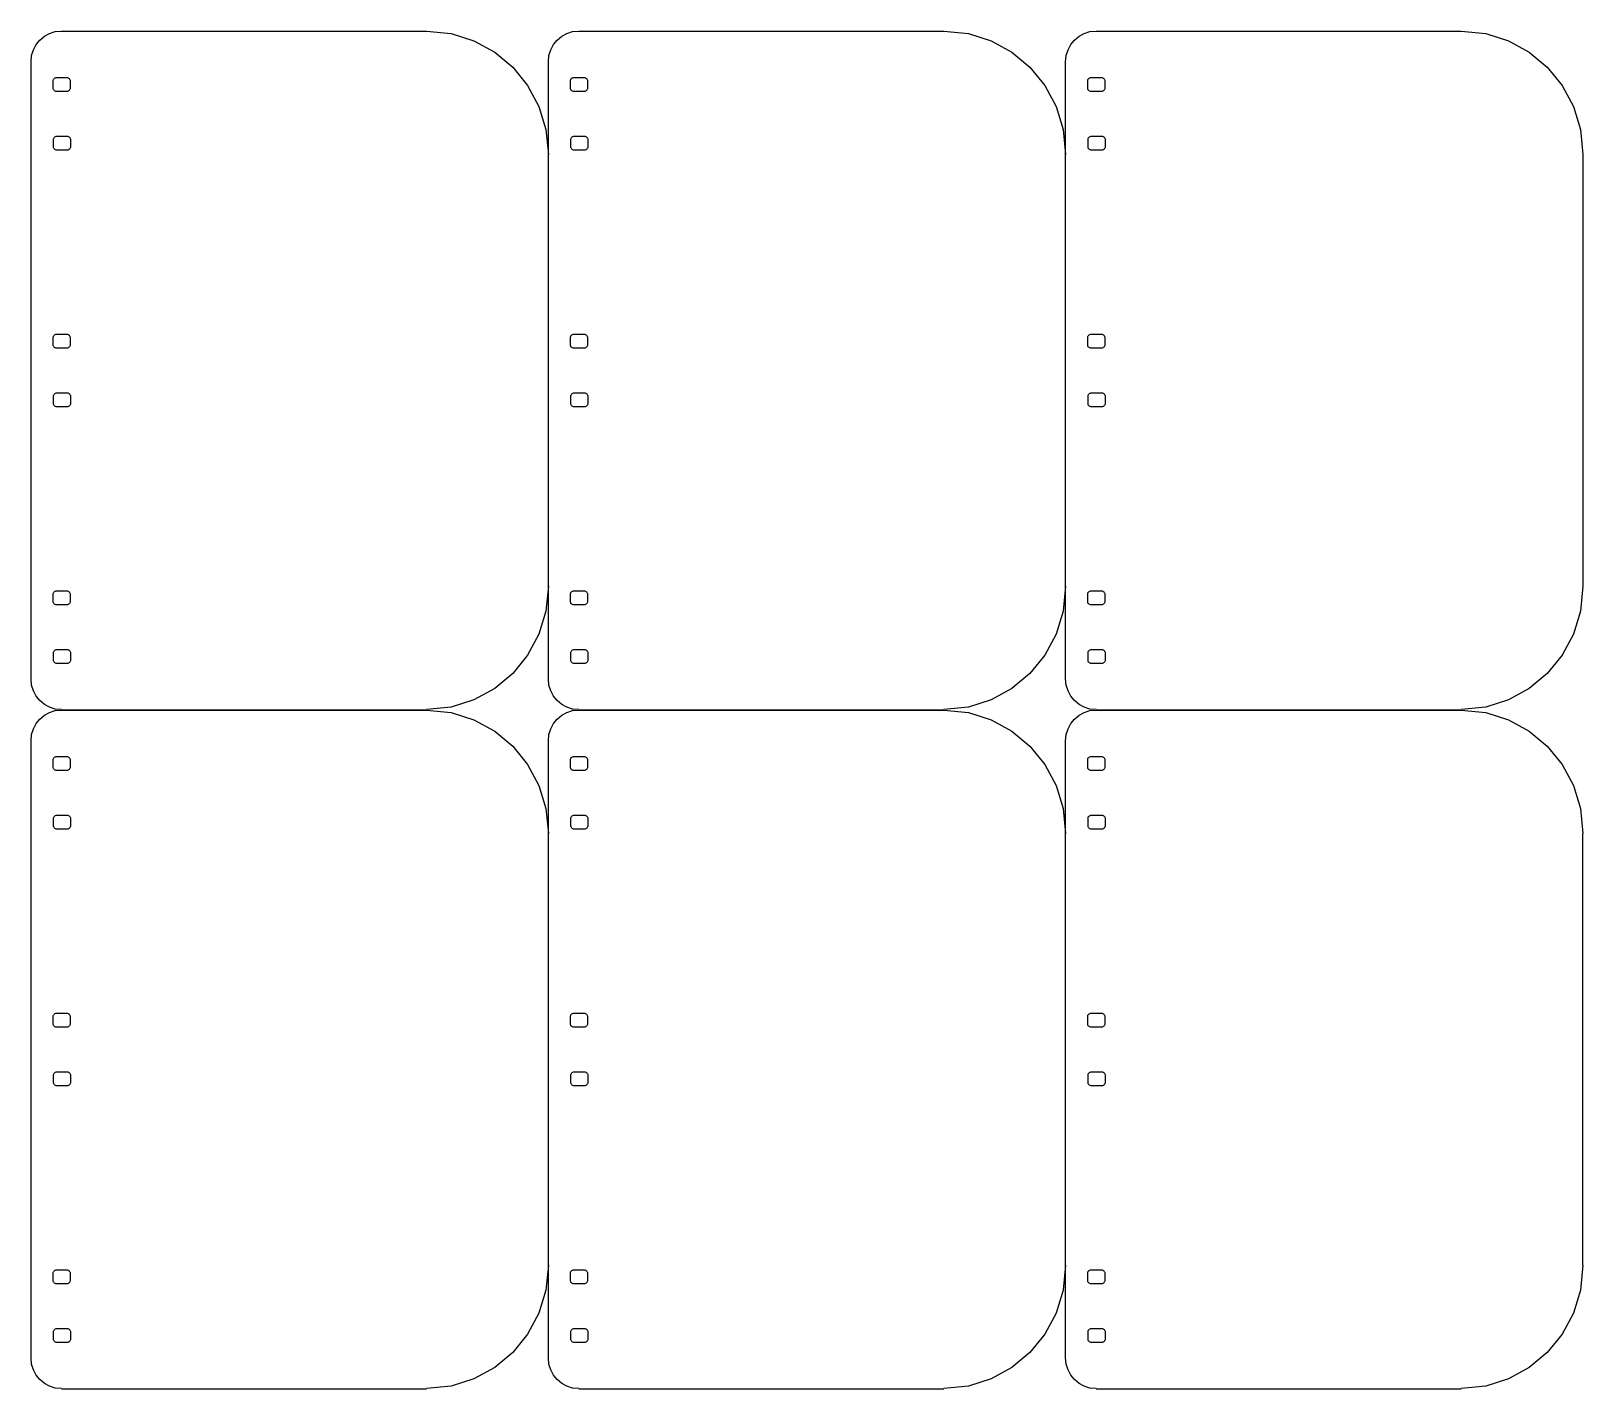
# Model space of a CAD drawing. Extents: x -2357 to -1685, y -489 to 99.
import ezdxf

# ---------------------------------------------------------------- set-up
doc = ezdxf.new("R2010")
doc.units = 0
doc.layers.add('LAYER_1', color=7, linetype='CONTINUOUS')

msp = doc.modelspace()

# ---------------------------------------------------------------- linework, layer by layer
at = {"layer": 'LAYER_1', "color": 1}
for points in [[(-2357.1848, 86.104), (-2356.9174, 88.7978), (-2356.1502, 91.306), (-2354.9362, 93.575), (-2353.3279, 95.5514), (-2351.3783, 97.1817), (-2349.1399, 98.4124), (-2346.6657, 99.19), (-2344.0083, 99.4611)], [(-2344.0083, 99.4611), (-2185.8909, 99.4611)], [(-2185.8909, 99.4611), (-2175.2719, 98.3752), (-2165.3798, 95.2609), (-2156.4272, 90.3335), (-2148.6262, 83.8083), (-2142.1891, 75.9003), (-2137.3284, 66.825), (-2134.2562, 56.7974), (-2133.185, 46.0329)], [(-2133.1847, 86.104), (-2132.9173, 88.7978), (-2132.1501, 91.306), (-2130.9361, 93.575), (-2129.3278, 95.5514), (-2127.3782, 97.1817), (-2125.1398, 98.4124), (-2122.6656, 99.19), (-2120.0082, 99.4611)], [(-2120.0082, 99.4611), (-1961.8908, 99.4611)], [(-1961.8908, 99.4611), (-1951.2718, 98.3752), (-1941.3797, 95.2609), (-1932.4271, 90.3335), (-1924.6261, 83.8083), (-1918.189, 75.9003), (-1913.3283, 66.825), (-1910.2561, 56.7974), (-1909.1849, 46.0329)], [(-1909.1847, 86.104), (-1908.9173, 88.7978), (-1908.1501, 91.306), (-1906.9361, 93.575), (-1905.3278, 95.5514), (-1903.3782, 97.1817), (-1901.1398, 98.4124), (-1898.6656, 99.19), (-1896.0082, 99.4611)], [(-1896.0082, 99.4611), (-1737.8908, 99.4611)], [(-1737.8908, 99.4611), (-1727.2718, 98.3752), (-1717.3797, 95.2609), (-1708.4271, 90.3335), (-1700.6261, 83.8083), (-1694.189, 75.9003), (-1689.3283, 66.825), (-1686.2561, 56.7974), (-1685.1849, 46.0329)], [(-2357.1848, -181.0367), (-2357.1848, 86.104)], [(-2133.1847, -181.0367), (-2133.1847, 86.104)], [(-1909.1847, -181.0367), (-1909.1847, 86.104)], [(-1685.1847, 46.033), (-1685.1847, -140.9655)], [(-2133.185, -140.9656), (-2134.2562, -151.7301), (-2137.3284, -161.7577), (-2142.1891, -170.833), (-2148.6262, -178.7409), (-2156.4272, -185.2662), (-2165.3798, -190.1935), (-2175.2719, -193.3078), (-2185.8909, -194.3937)], [(-1909.1849, -140.9656), (-1910.2561, -151.7301), (-1913.3283, -161.7577), (-1918.189, -170.833), (-1924.6261, -178.7409), (-1932.4271, -185.2662), (-1941.3797, -190.1935), (-1951.2718, -193.3078), (-1961.8908, -194.3937)], [(-1685.1849, -140.9656), (-1686.2561, -151.7301), (-1689.3283, -161.7577), (-1694.189, -170.833), (-1700.6261, -178.7409), (-1708.4271, -185.2662), (-1717.3797, -190.1935), (-1727.2718, -193.3078), (-1737.8908, -194.3937)], [(-2344.0083, -194.3937), (-2346.6657, -194.1226), (-2349.1399, -193.345), (-2351.3783, -192.1143), (-2353.3279, -190.484), (-2354.9362, -188.5076), (-2356.1502, -186.2386), (-2356.9174, -183.7305), (-2357.1848, -181.0367)], [(-2120.0082, -194.3937), (-2122.6656, -194.1226), (-2125.1398, -193.345), (-2127.3782, -192.1143), (-2129.3278, -190.484), (-2130.9361, -188.5076), (-2132.1501, -186.2386), (-2132.9173, -183.7305), (-2133.1847, -181.0367)], [(-1896.0082, -194.3937), (-1898.6656, -194.1226), (-1901.1398, -193.345), (-1903.3782, -192.1143), (-1905.3278, -190.484), (-1906.9361, -188.5076), (-1908.1501, -186.2386), (-1908.9173, -183.7305), (-1909.1847, -181.0367)], [(-2357.1848, -207.8964), (-2356.9174, -205.2026), (-2356.1502, -202.6944), (-2354.9362, -200.4254), (-2353.3279, -198.449), (-2351.3783, -196.8187), (-2349.1399, -195.588), (-2346.6657, -194.8104), (-2344.0083, -194.5393)], [(-2344.0083, -194.5385), (-2185.8909, -194.5385)], [(-2344.0083, -194.5393), (-2185.8909, -194.5393)], [(-2185.8909, -194.5393), (-2175.2719, -195.6252), (-2165.3798, -198.7395), (-2156.4272, -203.6669), (-2148.6262, -210.1921), (-2142.1891, -218.1001), (-2137.3284, -227.1754), (-2134.2562, -237.203), (-2133.185, -247.9675)], [(-2133.1847, -207.8964), (-2132.9173, -205.2026), (-2132.1501, -202.6944), (-2130.9361, -200.4254), (-2129.3278, -198.449), (-2127.3782, -196.8187), (-2125.1398, -195.588), (-2122.6656, -194.8104), (-2120.0082, -194.5393)], [(-2120.0082, -194.5385), (-1961.8908, -194.5385)], [(-2120.0082, -194.5393), (-1961.8908, -194.5393)], [(-1961.8908, -194.5393), (-1951.2718, -195.6252), (-1941.3797, -198.7395), (-1932.4271, -203.6669), (-1924.6261, -210.1921), (-1918.189, -218.1001), (-1913.3283, -227.1754), (-1910.2561, -237.203), (-1909.1849, -247.9675)], [(-1909.1847, -207.8964), (-1908.9173, -205.2026), (-1908.1501, -202.6944), (-1906.9361, -200.4254), (-1905.3278, -198.449), (-1903.3782, -196.8187), (-1901.1398, -195.588), (-1898.6656, -194.8104), (-1896.0082, -194.5393)], [(-1896.0082, -194.5385), (-1737.8908, -194.5385)], [(-1896.0082, -194.5393), (-1737.8908, -194.5393)], [(-1737.8908, -194.5393), (-1727.2718, -195.6252), (-1717.3797, -198.7395), (-1708.4271, -203.6669), (-1700.6261, -210.1921), (-1694.189, -218.1001), (-1689.3283, -227.1754), (-1686.2561, -237.203), (-1685.1849, -247.9675)], [(-2357.1848, -475.0371), (-2357.1848, -207.8964)], [(-2133.1847, -475.0371), (-2133.1847, -207.8964)], [(-1909.1847, -475.0371), (-1909.1847, -207.8964)], [(-1685.1847, -434.966), (-1685.1847, -247.9675)], [(-2133.185, -434.966), (-2134.2562, -445.7305), (-2137.3284, -455.7581), (-2142.1891, -464.8334), (-2148.6262, -472.7413), (-2156.4272, -479.2666), (-2165.3798, -484.1939), (-2175.2719, -487.3082), (-2185.8909, -488.3941)], [(-1909.1849, -434.966), (-1910.2561, -445.7305), (-1913.3283, -455.7581), (-1918.189, -464.8334), (-1924.6261, -472.7413), (-1932.4271, -479.2666), (-1941.3797, -484.1939), (-1951.2718, -487.3082), (-1961.8908, -488.3941)], [(-1685.1849, -434.966), (-1686.2561, -445.7305), (-1689.3283, -455.7581), (-1694.189, -464.8334), (-1700.6261, -472.7413), (-1708.4271, -479.2666), (-1717.3797, -484.1939), (-1727.2718, -487.3082), (-1737.8908, -488.3941)], [(-2344.0083, -488.3941), (-2346.6657, -488.123), (-2349.1399, -487.3454), (-2351.3783, -486.1147), (-2353.3279, -484.4844), (-2354.9362, -482.508), (-2356.1502, -480.239), (-2356.9174, -477.7309), (-2357.1848, -475.0371)], [(-2120.0082, -488.3941), (-2122.6656, -488.123), (-2125.1398, -487.3454), (-2127.3782, -486.1147), (-2129.3278, -484.4844), (-2130.9361, -482.508), (-2132.1501, -480.239), (-2132.9173, -477.7309), (-2133.1847, -475.0371)], [(-1896.0082, -488.3941), (-1898.6656, -488.123), (-1901.1398, -487.3454), (-1903.3782, -486.1147), (-1905.3278, -484.4844), (-1906.9361, -482.508), (-1908.1501, -480.239), (-1908.9173, -477.7309), (-1909.1847, -475.0371)], [(-2344.0083, -488.5389), (-2185.8909, -488.5389)], [(-2120.0082, -488.5389), (-1961.8908, -488.5389)], [(-1896.0082, -488.5389), (-1737.8908, -488.5389)]]:
    msp.add_lwpolyline(points, dxfattribs=at)
for points in [[(-2347.635, 74.7823), (-2347.635, 77.8493), (-2347.6044, 78.1506), (-2347.5166, 78.4317), (-2347.3779, 78.6865), (-2347.1944, 78.9087), (-2346.9722, 79.0922), (-2346.7174, 79.2309), (-2346.4363, 79.3187), (-2346.135, 79.3493), (-2341.7398, 79.3493), (-2341.4385, 79.3187), (-2341.1574, 79.2309), (-2340.9026, 79.0922), (-2340.6804, 78.9087), (-2340.4969, 78.6865), (-2340.3582, 78.4317), (-2340.2704, 78.1506), (-2340.2398, 77.8493), (-2340.2398, 74.7823), (-2340.2704, 74.481), (-2340.3582, 74.1999), (-2340.4969, 73.9451), (-2340.6804, 73.7229), (-2340.9026, 73.5394), (-2341.1574, 73.4007), (-2341.4385, 73.3129), (-2341.7398, 73.2823), (-2346.135, 73.2823), (-2346.4363, 73.3129), (-2346.7174, 73.4007), (-2346.9722, 73.5394), (-2347.1944, 73.7229), (-2347.3779, 73.9451), (-2347.5166, 74.1999), (-2347.6044, 74.481), (-2347.635, 74.7823)], [(-2123.6349, 74.7823), (-2123.6349, 77.8493), (-2123.6043, 78.1506), (-2123.5165, 78.4317), (-2123.3778, 78.6865), (-2123.1943, 78.9087), (-2122.9721, 79.0922), (-2122.7173, 79.2309), (-2122.4362, 79.3187), (-2122.1349, 79.3493), (-2117.7397, 79.3493), (-2117.4384, 79.3187), (-2117.1573, 79.2309), (-2116.9025, 79.0922), (-2116.6803, 78.9087), (-2116.4968, 78.6865), (-2116.3581, 78.4317), (-2116.2703, 78.1506), (-2116.2397, 77.8493), (-2116.2397, 74.7823), (-2116.2703, 74.481), (-2116.3581, 74.1999), (-2116.4968, 73.9451), (-2116.6803, 73.7229), (-2116.9025, 73.5394), (-2117.1573, 73.4007), (-2117.4384, 73.3129), (-2117.7397, 73.2823), (-2122.1349, 73.2823), (-2122.4362, 73.3129), (-2122.7173, 73.4007), (-2122.9721, 73.5394), (-2123.1943, 73.7229), (-2123.3778, 73.9451), (-2123.5165, 74.1999), (-2123.6043, 74.481), (-2123.6349, 74.7823)], [(-1899.6349, 74.7823), (-1899.6349, 77.8493), (-1899.6043, 78.1506), (-1899.5165, 78.4317), (-1899.3778, 78.6865), (-1899.1943, 78.9087), (-1898.9721, 79.0922), (-1898.7173, 79.2309), (-1898.4362, 79.3187), (-1898.1349, 79.3493), (-1893.7397, 79.3493), (-1893.4384, 79.3187), (-1893.1573, 79.2309), (-1892.9025, 79.0922), (-1892.6803, 78.9087), (-1892.4968, 78.6865), (-1892.3581, 78.4317), (-1892.2703, 78.1506), (-1892.2397, 77.8493), (-1892.2397, 74.7823), (-1892.2703, 74.481), (-1892.3581, 74.1999), (-1892.4968, 73.9451), (-1892.6803, 73.7229), (-1892.9025, 73.5394), (-1893.1573, 73.4007), (-1893.4384, 73.3129), (-1893.7397, 73.2823), (-1898.1349, 73.2823), (-1898.4362, 73.3129), (-1898.7173, 73.4007), (-1898.9721, 73.5394), (-1899.1943, 73.7229), (-1899.3778, 73.9451), (-1899.5165, 74.1999), (-1899.6043, 74.481), (-1899.6349, 74.7823)], [(-2347.4836, 49.3823), (-2347.4836, 52.4493), (-2347.453, 52.7506), (-2347.3652, 53.0317), (-2347.2265, 53.2865), (-2347.043, 53.5087), (-2346.8208, 53.6922), (-2346.566, 53.8309), (-2346.2849, 53.9187), (-2345.9836, 53.9493), (-2341.5884, 53.9493), (-2341.2871, 53.9187), (-2341.006, 53.8309), (-2340.7512, 53.6922), (-2340.529, 53.5087), (-2340.3455, 53.2865), (-2340.2068, 53.0317), (-2340.119, 52.7506), (-2340.0884, 52.4493), (-2340.0884, 49.3823), (-2340.119, 49.081), (-2340.2068, 48.7999), (-2340.3455, 48.5451), (-2340.529, 48.3229), (-2340.7512, 48.1394), (-2341.006, 48.0007), (-2341.2871, 47.9129), (-2341.5884, 47.8823), (-2345.9836, 47.8823), (-2346.2849, 47.9129), (-2346.566, 48.0007), (-2346.8208, 48.1394), (-2347.043, 48.3229), (-2347.2265, 48.5451), (-2347.3652, 48.7999), (-2347.453, 49.081), (-2347.4836, 49.3823)], [(-2123.4835, 49.3823), (-2123.4835, 52.4493), (-2123.4529, 52.7506), (-2123.3651, 53.0317), (-2123.2264, 53.2865), (-2123.0429, 53.5087), (-2122.8207, 53.6922), (-2122.5659, 53.8309), (-2122.2848, 53.9187), (-2121.9835, 53.9493), (-2117.5883, 53.9493), (-2117.287, 53.9187), (-2117.0059, 53.8309), (-2116.7511, 53.6922), (-2116.5289, 53.5087), (-2116.3454, 53.2865), (-2116.2067, 53.0317), (-2116.1189, 52.7506), (-2116.0883, 52.4493), (-2116.0883, 49.3823), (-2116.1189, 49.081), (-2116.2067, 48.7999), (-2116.3454, 48.5451), (-2116.5289, 48.3229), (-2116.7511, 48.1394), (-2117.0059, 48.0007), (-2117.287, 47.9129), (-2117.5883, 47.8823), (-2121.9835, 47.8823), (-2122.2848, 47.9129), (-2122.5659, 48.0007), (-2122.8207, 48.1394), (-2123.0429, 48.3229), (-2123.2264, 48.5451), (-2123.3651, 48.7999), (-2123.4529, 49.081), (-2123.4835, 49.3823)], [(-1899.4835, 49.3823), (-1899.4835, 52.4493), (-1899.4529, 52.7506), (-1899.3651, 53.0317), (-1899.2264, 53.2865), (-1899.0429, 53.5087), (-1898.8207, 53.6922), (-1898.5659, 53.8309), (-1898.2848, 53.9187), (-1897.9835, 53.9493), (-1893.5883, 53.9493), (-1893.287, 53.9187), (-1893.0059, 53.8309), (-1892.7511, 53.6922), (-1892.5289, 53.5087), (-1892.3454, 53.2865), (-1892.2067, 53.0317), (-1892.1189, 52.7506), (-1892.0883, 52.4493), (-1892.0883, 49.3823), (-1892.1189, 49.081), (-1892.2067, 48.7999), (-1892.3454, 48.5451), (-1892.5289, 48.3229), (-1892.7511, 48.1394), (-1893.0059, 48.0007), (-1893.287, 47.9129), (-1893.5883, 47.8823), (-1897.9835, 47.8823), (-1898.2848, 47.9129), (-1898.5659, 48.0007), (-1898.8207, 48.1394), (-1899.0429, 48.3229), (-1899.2264, 48.5451), (-1899.3651, 48.7999), (-1899.4529, 49.081), (-1899.4835, 49.3823)], [(-2347.635, -36.3924), (-2347.635, -33.3254), (-2347.6044, -33.0241), (-2347.5166, -32.743), (-2347.3779, -32.4882), (-2347.1944, -32.266), (-2346.9722, -32.0825), (-2346.7174, -31.9438), (-2346.4363, -31.856), (-2346.135, -31.8254), (-2341.7398, -31.8254), (-2341.4385, -31.856), (-2341.1574, -31.9438), (-2340.9026, -32.0825), (-2340.6804, -32.266), (-2340.4969, -32.4882), (-2340.3582, -32.743), (-2340.2704, -33.0241), (-2340.2398, -33.3254), (-2340.2398, -36.3924), (-2340.2704, -36.6937), (-2340.3582, -36.9748), (-2340.4969, -37.2296), (-2340.6804, -37.4518), (-2340.9026, -37.6353), (-2341.1574, -37.774), (-2341.4385, -37.8618), (-2341.7398, -37.8924), (-2346.135, -37.8924), (-2346.4363, -37.8618), (-2346.7174, -37.774), (-2346.9722, -37.6353), (-2347.1944, -37.4518), (-2347.3779, -37.2296), (-2347.5166, -36.9748), (-2347.6044, -36.6937), (-2347.635, -36.3924)], [(-2123.6349, -36.3924), (-2123.6349, -33.3254), (-2123.6043, -33.0241), (-2123.5165, -32.743), (-2123.3778, -32.4882), (-2123.1943, -32.266), (-2122.9721, -32.0825), (-2122.7173, -31.9438), (-2122.4362, -31.856), (-2122.1349, -31.8254), (-2117.7397, -31.8254), (-2117.4384, -31.856), (-2117.1573, -31.9438), (-2116.9025, -32.0825), (-2116.6803, -32.266), (-2116.4968, -32.4882), (-2116.3581, -32.743), (-2116.2703, -33.0241), (-2116.2397, -33.3254), (-2116.2397, -36.3924), (-2116.2703, -36.6937), (-2116.3581, -36.9748), (-2116.4968, -37.2296), (-2116.6803, -37.4518), (-2116.9025, -37.6353), (-2117.1573, -37.774), (-2117.4384, -37.8618), (-2117.7397, -37.8924), (-2122.1349, -37.8924), (-2122.4362, -37.8618), (-2122.7173, -37.774), (-2122.9721, -37.6353), (-2123.1943, -37.4518), (-2123.3778, -37.2296), (-2123.5165, -36.9748), (-2123.6043, -36.6937), (-2123.6349, -36.3924)], [(-1899.6349, -36.3924), (-1899.6349, -33.3254), (-1899.6043, -33.0241), (-1899.5165, -32.743), (-1899.3778, -32.4882), (-1899.1943, -32.266), (-1898.9721, -32.0825), (-1898.7173, -31.9438), (-1898.4362, -31.856), (-1898.1349, -31.8254), (-1893.7397, -31.8254), (-1893.4384, -31.856), (-1893.1573, -31.9438), (-1892.9025, -32.0825), (-1892.6803, -32.266), (-1892.4968, -32.4882), (-1892.3581, -32.743), (-1892.2703, -33.0241), (-1892.2397, -33.3254), (-1892.2397, -36.3924), (-1892.2703, -36.6937), (-1892.3581, -36.9748), (-1892.4968, -37.2296), (-1892.6803, -37.4518), (-1892.9025, -37.6353), (-1893.1573, -37.774), (-1893.4384, -37.8618), (-1893.7397, -37.8924), (-1898.1349, -37.8924), (-1898.4362, -37.8618), (-1898.7173, -37.774), (-1898.9721, -37.6353), (-1899.1943, -37.4518), (-1899.3778, -37.2296), (-1899.5165, -36.9748), (-1899.6043, -36.6937), (-1899.6349, -36.3924)], [(-2347.4836, -61.7924), (-2347.4836, -58.7254), (-2347.453, -58.4241), (-2347.3652, -58.143), (-2347.2265, -57.8882), (-2347.043, -57.666), (-2346.8208, -57.4825), (-2346.566, -57.3438), (-2346.2849, -57.256), (-2345.9836, -57.2254), (-2341.5884, -57.2254), (-2341.2871, -57.256), (-2341.006, -57.3438), (-2340.7512, -57.4825), (-2340.529, -57.666), (-2340.3455, -57.8882), (-2340.2068, -58.143), (-2340.119, -58.4241), (-2340.0884, -58.7254), (-2340.0884, -61.7924), (-2340.119, -62.0937), (-2340.2068, -62.3748), (-2340.3455, -62.6296), (-2340.529, -62.8518), (-2340.7512, -63.0353), (-2341.006, -63.174), (-2341.2871, -63.2618), (-2341.5884, -63.2924), (-2345.9836, -63.2924), (-2346.2849, -63.2618), (-2346.566, -63.174), (-2346.8208, -63.0353), (-2347.043, -62.8518), (-2347.2265, -62.6296), (-2347.3652, -62.3748), (-2347.453, -62.0937), (-2347.4836, -61.7924)], [(-2123.4835, -61.7924), (-2123.4835, -58.7254), (-2123.4529, -58.4241), (-2123.3651, -58.143), (-2123.2264, -57.8882), (-2123.0429, -57.666), (-2122.8207, -57.4825), (-2122.5659, -57.3438), (-2122.2848, -57.256), (-2121.9835, -57.2254), (-2117.5883, -57.2254), (-2117.287, -57.256), (-2117.0059, -57.3438), (-2116.7511, -57.4825), (-2116.5289, -57.666), (-2116.3454, -57.8882), (-2116.2067, -58.143), (-2116.1189, -58.4241), (-2116.0883, -58.7254), (-2116.0883, -61.7924), (-2116.1189, -62.0937), (-2116.2067, -62.3748), (-2116.3454, -62.6296), (-2116.5289, -62.8518), (-2116.7511, -63.0353), (-2117.0059, -63.174), (-2117.287, -63.2618), (-2117.5883, -63.2924), (-2121.9835, -63.2924), (-2122.2848, -63.2618), (-2122.5659, -63.174), (-2122.8207, -63.0353), (-2123.0429, -62.8518), (-2123.2264, -62.6296), (-2123.3651, -62.3748), (-2123.4529, -62.0937), (-2123.4835, -61.7924)], [(-1899.4835, -61.7924), (-1899.4835, -58.7254), (-1899.4529, -58.4241), (-1899.3651, -58.143), (-1899.2264, -57.8882), (-1899.0429, -57.666), (-1898.8207, -57.4825), (-1898.5659, -57.3438), (-1898.2848, -57.256), (-1897.9835, -57.2254), (-1893.5883, -57.2254), (-1893.287, -57.256), (-1893.0059, -57.3438), (-1892.7511, -57.4825), (-1892.5289, -57.666), (-1892.3454, -57.8882), (-1892.2067, -58.143), (-1892.1189, -58.4241), (-1892.0883, -58.7254), (-1892.0883, -61.7924), (-1892.1189, -62.0937), (-1892.2067, -62.3748), (-1892.3454, -62.6296), (-1892.5289, -62.8518), (-1892.7511, -63.0353), (-1893.0059, -63.174), (-1893.287, -63.2618), (-1893.5883, -63.2924), (-1897.9835, -63.2924), (-1898.2848, -63.2618), (-1898.5659, -63.174), (-1898.8207, -63.0353), (-1899.0429, -62.8518), (-1899.2264, -62.6296), (-1899.3651, -62.3748), (-1899.4529, -62.0937), (-1899.4835, -61.7924)], [(-2347.635, -147.5174), (-2347.635, -144.4504), (-2347.6044, -144.1491), (-2347.5166, -143.868), (-2347.3779, -143.6132), (-2347.1944, -143.391), (-2346.9722, -143.2075), (-2346.7174, -143.0688), (-2346.4363, -142.981), (-2346.135, -142.9504), (-2341.7398, -142.9504), (-2341.4385, -142.981), (-2341.1574, -143.0688), (-2340.9026, -143.2075), (-2340.6804, -143.391), (-2340.4969, -143.6132), (-2340.3582, -143.868), (-2340.2704, -144.1491), (-2340.2398, -144.4504), (-2340.2398, -147.5174), (-2340.2704, -147.8187), (-2340.3582, -148.0998), (-2340.4969, -148.3546), (-2340.6804, -148.5768), (-2340.9026, -148.7603), (-2341.1574, -148.899), (-2341.4385, -148.9868), (-2341.7398, -149.0174), (-2346.135, -149.0174), (-2346.4363, -148.9868), (-2346.7174, -148.899), (-2346.9722, -148.7603), (-2347.1944, -148.5768), (-2347.3779, -148.3546), (-2347.5166, -148.0998), (-2347.6044, -147.8187), (-2347.635, -147.5174)], [(-2123.6349, -147.5174), (-2123.6349, -144.4504), (-2123.6043, -144.1491), (-2123.5165, -143.868), (-2123.3778, -143.6132), (-2123.1943, -143.391), (-2122.9721, -143.2075), (-2122.7173, -143.0688), (-2122.4362, -142.981), (-2122.1349, -142.9504), (-2117.7397, -142.9504), (-2117.4384, -142.981), (-2117.1573, -143.0688), (-2116.9025, -143.2075), (-2116.6803, -143.391), (-2116.4968, -143.6132), (-2116.3581, -143.868), (-2116.2703, -144.1491), (-2116.2397, -144.4504), (-2116.2397, -147.5174), (-2116.2703, -147.8187), (-2116.3581, -148.0998), (-2116.4968, -148.3546), (-2116.6803, -148.5768), (-2116.9025, -148.7603), (-2117.1573, -148.899), (-2117.4384, -148.9868), (-2117.7397, -149.0174), (-2122.1349, -149.0174), (-2122.4362, -148.9868), (-2122.7173, -148.899), (-2122.9721, -148.7603), (-2123.1943, -148.5768), (-2123.3778, -148.3546), (-2123.5165, -148.0998), (-2123.6043, -147.8187), (-2123.6349, -147.5174)], [(-1899.6349, -147.5174), (-1899.6349, -144.4504), (-1899.6043, -144.1491), (-1899.5165, -143.868), (-1899.3778, -143.6132), (-1899.1943, -143.391), (-1898.9721, -143.2075), (-1898.7173, -143.0688), (-1898.4362, -142.981), (-1898.1349, -142.9504), (-1893.7397, -142.9504), (-1893.4384, -142.981), (-1893.1573, -143.0688), (-1892.9025, -143.2075), (-1892.6803, -143.391), (-1892.4968, -143.6132), (-1892.3581, -143.868), (-1892.2703, -144.1491), (-1892.2397, -144.4504), (-1892.2397, -147.5174), (-1892.2703, -147.8187), (-1892.3581, -148.0998), (-1892.4968, -148.3546), (-1892.6803, -148.5768), (-1892.9025, -148.7603), (-1893.1573, -148.899), (-1893.4384, -148.9868), (-1893.7397, -149.0174), (-1898.1349, -149.0174), (-1898.4362, -148.9868), (-1898.7173, -148.899), (-1898.9721, -148.7603), (-1899.1943, -148.5768), (-1899.3778, -148.3546), (-1899.5165, -148.0998), (-1899.6043, -147.8187), (-1899.6349, -147.5174)], [(-2347.4836, -172.9174), (-2347.4836, -169.8504), (-2347.453, -169.5491), (-2347.3652, -169.268), (-2347.2265, -169.0132), (-2347.043, -168.791), (-2346.8208, -168.6075), (-2346.566, -168.4688), (-2346.2849, -168.381), (-2345.9836, -168.3504), (-2341.5884, -168.3504), (-2341.2871, -168.381), (-2341.006, -168.4688), (-2340.7512, -168.6075), (-2340.529, -168.791), (-2340.3455, -169.0132), (-2340.2068, -169.268), (-2340.119, -169.5491), (-2340.0884, -169.8504), (-2340.0884, -172.9174), (-2340.119, -173.2187), (-2340.2068, -173.4998), (-2340.3455, -173.7546), (-2340.529, -173.9768), (-2340.7512, -174.1603), (-2341.006, -174.299), (-2341.2871, -174.3868), (-2341.5884, -174.4174), (-2345.9836, -174.4174), (-2346.2849, -174.3868), (-2346.566, -174.299), (-2346.8208, -174.1603), (-2347.043, -173.9768), (-2347.2265, -173.7546), (-2347.3652, -173.4998), (-2347.453, -173.2187), (-2347.4836, -172.9174)], [(-2123.4835, -172.9174), (-2123.4835, -169.8504), (-2123.4529, -169.5491), (-2123.3651, -169.268), (-2123.2264, -169.0132), (-2123.0429, -168.791), (-2122.8207, -168.6075), (-2122.5659, -168.4688), (-2122.2848, -168.381), (-2121.9835, -168.3504), (-2117.5883, -168.3504), (-2117.287, -168.381), (-2117.0059, -168.4688), (-2116.7511, -168.6075), (-2116.5289, -168.791), (-2116.3454, -169.0132), (-2116.2067, -169.268), (-2116.1189, -169.5491), (-2116.0883, -169.8504), (-2116.0883, -172.9174), (-2116.1189, -173.2187), (-2116.2067, -173.4998), (-2116.3454, -173.7546), (-2116.5289, -173.9768), (-2116.7511, -174.1603), (-2117.0059, -174.299), (-2117.287, -174.3868), (-2117.5883, -174.4174), (-2121.9835, -174.4174), (-2122.2848, -174.3868), (-2122.5659, -174.299), (-2122.8207, -174.1603), (-2123.0429, -173.9768), (-2123.2264, -173.7546), (-2123.3651, -173.4998), (-2123.4529, -173.2187), (-2123.4835, -172.9174)], [(-1899.4835, -172.9174), (-1899.4835, -169.8504), (-1899.4529, -169.5491), (-1899.3651, -169.268), (-1899.2264, -169.0132), (-1899.0429, -168.791), (-1898.8207, -168.6075), (-1898.5659, -168.4688), (-1898.2848, -168.381), (-1897.9835, -168.3504), (-1893.5883, -168.3504), (-1893.287, -168.381), (-1893.0059, -168.4688), (-1892.7511, -168.6075), (-1892.5289, -168.791), (-1892.3454, -169.0132), (-1892.2067, -169.268), (-1892.1189, -169.5491), (-1892.0883, -169.8504), (-1892.0883, -172.9174), (-1892.1189, -173.2187), (-1892.2067, -173.4998), (-1892.3454, -173.7546), (-1892.5289, -173.9768), (-1892.7511, -174.1603), (-1893.0059, -174.299), (-1893.287, -174.3868), (-1893.5883, -174.4174), (-1897.9835, -174.4174), (-1898.2848, -174.3868), (-1898.5659, -174.299), (-1898.8207, -174.1603), (-1899.0429, -173.9768), (-1899.2264, -173.7546), (-1899.3651, -173.4998), (-1899.4529, -173.2187), (-1899.4835, -172.9174)], [(-2347.635, -219.2181), (-2347.635, -216.1511), (-2347.6044, -215.8498), (-2347.5166, -215.5687), (-2347.3779, -215.3139), (-2347.1944, -215.0917), (-2346.9722, -214.9082), (-2346.7174, -214.7695), (-2346.4363, -214.6817), (-2346.135, -214.6511), (-2341.7398, -214.6511), (-2341.4385, -214.6817), (-2341.1574, -214.7695), (-2340.9026, -214.9082), (-2340.6804, -215.0917), (-2340.4969, -215.3139), (-2340.3582, -215.5687), (-2340.2704, -215.8498), (-2340.2398, -216.1511), (-2340.2398, -219.2181), (-2340.2704, -219.5194), (-2340.3582, -219.8005), (-2340.4969, -220.0553), (-2340.6804, -220.2775), (-2340.9026, -220.461), (-2341.1574, -220.5997), (-2341.4385, -220.6875), (-2341.7398, -220.7181), (-2346.135, -220.7181), (-2346.4363, -220.6875), (-2346.7174, -220.5997), (-2346.9722, -220.461), (-2347.1944, -220.2775), (-2347.3779, -220.0553), (-2347.5166, -219.8005), (-2347.6044, -219.5194), (-2347.635, -219.2181)], [(-2123.6349, -219.2181), (-2123.6349, -216.1511), (-2123.6043, -215.8498), (-2123.5165, -215.5687), (-2123.3778, -215.3139), (-2123.1943, -215.0917), (-2122.9721, -214.9082), (-2122.7173, -214.7695), (-2122.4362, -214.6817), (-2122.1349, -214.6511), (-2117.7397, -214.6511), (-2117.4384, -214.6817), (-2117.1573, -214.7695), (-2116.9025, -214.9082), (-2116.6803, -215.0917), (-2116.4968, -215.3139), (-2116.3581, -215.5687), (-2116.2703, -215.8498), (-2116.2397, -216.1511), (-2116.2397, -219.2181), (-2116.2703, -219.5194), (-2116.3581, -219.8005), (-2116.4968, -220.0553), (-2116.6803, -220.2775), (-2116.9025, -220.461), (-2117.1573, -220.5997), (-2117.4384, -220.6875), (-2117.7397, -220.7181), (-2122.1349, -220.7181), (-2122.4362, -220.6875), (-2122.7173, -220.5997), (-2122.9721, -220.461), (-2123.1943, -220.2775), (-2123.3778, -220.0553), (-2123.5165, -219.8005), (-2123.6043, -219.5194), (-2123.6349, -219.2181)], [(-1899.6349, -219.2181), (-1899.6349, -216.1511), (-1899.6043, -215.8498), (-1899.5165, -215.5687), (-1899.3778, -215.3139), (-1899.1943, -215.0917), (-1898.9721, -214.9082), (-1898.7173, -214.7695), (-1898.4362, -214.6817), (-1898.1349, -214.6511), (-1893.7397, -214.6511), (-1893.4384, -214.6817), (-1893.1573, -214.7695), (-1892.9025, -214.9082), (-1892.6803, -215.0917), (-1892.4968, -215.3139), (-1892.3581, -215.5687), (-1892.2703, -215.8498), (-1892.2397, -216.1511), (-1892.2397, -219.2181), (-1892.2703, -219.5194), (-1892.3581, -219.8005), (-1892.4968, -220.0553), (-1892.6803, -220.2775), (-1892.9025, -220.461), (-1893.1573, -220.5997), (-1893.4384, -220.6875), (-1893.7397, -220.7181), (-1898.1349, -220.7181), (-1898.4362, -220.6875), (-1898.7173, -220.5997), (-1898.9721, -220.461), (-1899.1943, -220.2775), (-1899.3778, -220.0553), (-1899.5165, -219.8005), (-1899.6043, -219.5194), (-1899.6349, -219.2181)], [(-2347.4836, -244.6181), (-2347.4836, -241.5511), (-2347.453, -241.2498), (-2347.3652, -240.9687), (-2347.2265, -240.7139), (-2347.043, -240.4917), (-2346.8208, -240.3082), (-2346.566, -240.1695), (-2346.2849, -240.0817), (-2345.9836, -240.0511), (-2341.5884, -240.0511), (-2341.2871, -240.0817), (-2341.006, -240.1695), (-2340.7512, -240.3082), (-2340.529, -240.4917), (-2340.3455, -240.7139), (-2340.2068, -240.9687), (-2340.119, -241.2498), (-2340.0884, -241.5511), (-2340.0884, -244.6181), (-2340.119, -244.9194), (-2340.2068, -245.2005), (-2340.3455, -245.4553), (-2340.529, -245.6775), (-2340.7512, -245.861), (-2341.006, -245.9997), (-2341.2871, -246.0875), (-2341.5884, -246.1181), (-2345.9836, -246.1181), (-2346.2849, -246.0875), (-2346.566, -245.9997), (-2346.8208, -245.861), (-2347.043, -245.6775), (-2347.2265, -245.4553), (-2347.3652, -245.2005), (-2347.453, -244.9194), (-2347.4836, -244.6181)], [(-2123.4835, -244.6181), (-2123.4835, -241.5511), (-2123.4529, -241.2498), (-2123.3651, -240.9687), (-2123.2264, -240.7139), (-2123.0429, -240.4917), (-2122.8207, -240.3082), (-2122.5659, -240.1695), (-2122.2848, -240.0817), (-2121.9835, -240.0511), (-2117.5883, -240.0511), (-2117.287, -240.0817), (-2117.0059, -240.1695), (-2116.7511, -240.3082), (-2116.5289, -240.4917), (-2116.3454, -240.7139), (-2116.2067, -240.9687), (-2116.1189, -241.2498), (-2116.0883, -241.5511), (-2116.0883, -244.6181), (-2116.1189, -244.9194), (-2116.2067, -245.2005), (-2116.3454, -245.4553), (-2116.5289, -245.6775), (-2116.7511, -245.861), (-2117.0059, -245.9997), (-2117.287, -246.0875), (-2117.5883, -246.1181), (-2121.9835, -246.1181), (-2122.2848, -246.0875), (-2122.5659, -245.9997), (-2122.8207, -245.861), (-2123.0429, -245.6775), (-2123.2264, -245.4553), (-2123.3651, -245.2005), (-2123.4529, -244.9194), (-2123.4835, -244.6181)], [(-1899.4835, -244.6181), (-1899.4835, -241.5511), (-1899.4529, -241.2498), (-1899.3651, -240.9687), (-1899.2264, -240.7139), (-1899.0429, -240.4917), (-1898.8207, -240.3082), (-1898.5659, -240.1695), (-1898.2848, -240.0817), (-1897.9835, -240.0511), (-1893.5883, -240.0511), (-1893.287, -240.0817), (-1893.0059, -240.1695), (-1892.7511, -240.3082), (-1892.5289, -240.4917), (-1892.3454, -240.7139), (-1892.2067, -240.9687), (-1892.1189, -241.2498), (-1892.0883, -241.5511), (-1892.0883, -244.6181), (-1892.1189, -244.9194), (-1892.2067, -245.2005), (-1892.3454, -245.4553), (-1892.5289, -245.6775), (-1892.7511, -245.861), (-1893.0059, -245.9997), (-1893.287, -246.0875), (-1893.5883, -246.1181), (-1897.9835, -246.1181), (-1898.2848, -246.0875), (-1898.5659, -245.9997), (-1898.8207, -245.861), (-1899.0429, -245.6775), (-1899.2264, -245.4553), (-1899.3651, -245.2005), (-1899.4529, -244.9194), (-1899.4835, -244.6181)], [(-2347.635, -330.3928), (-2347.635, -327.3258), (-2347.6044, -327.0245), (-2347.5166, -326.7434), (-2347.3779, -326.4886), (-2347.1944, -326.2664), (-2346.9722, -326.0829), (-2346.7174, -325.9442), (-2346.4363, -325.8564), (-2346.135, -325.8258), (-2341.7398, -325.8258), (-2341.4385, -325.8564), (-2341.1574, -325.9442), (-2340.9026, -326.0829), (-2340.6804, -326.2664), (-2340.4969, -326.4886), (-2340.3582, -326.7434), (-2340.2704, -327.0245), (-2340.2398, -327.3258), (-2340.2398, -330.3928), (-2340.2704, -330.6941), (-2340.3582, -330.9752), (-2340.4969, -331.23), (-2340.6804, -331.4522), (-2340.9026, -331.6357), (-2341.1574, -331.7744), (-2341.4385, -331.8622), (-2341.7398, -331.8928), (-2346.135, -331.8928), (-2346.4363, -331.8622), (-2346.7174, -331.7744), (-2346.9722, -331.6357), (-2347.1944, -331.4522), (-2347.3779, -331.23), (-2347.5166, -330.9752), (-2347.6044, -330.6941), (-2347.635, -330.3928)], [(-2123.6349, -330.3928), (-2123.6349, -327.3258), (-2123.6043, -327.0245), (-2123.5165, -326.7434), (-2123.3778, -326.4886), (-2123.1943, -326.2664), (-2122.9721, -326.0829), (-2122.7173, -325.9442), (-2122.4362, -325.8564), (-2122.1349, -325.8258), (-2117.7397, -325.8258), (-2117.4384, -325.8564), (-2117.1573, -325.9442), (-2116.9025, -326.0829), (-2116.6803, -326.2664), (-2116.4968, -326.4886), (-2116.3581, -326.7434), (-2116.2703, -327.0245), (-2116.2397, -327.3258), (-2116.2397, -330.3928), (-2116.2703, -330.6941), (-2116.3581, -330.9752), (-2116.4968, -331.23), (-2116.6803, -331.4522), (-2116.9025, -331.6357), (-2117.1573, -331.7744), (-2117.4384, -331.8622), (-2117.7397, -331.8928), (-2122.1349, -331.8928), (-2122.4362, -331.8622), (-2122.7173, -331.7744), (-2122.9721, -331.6357), (-2123.1943, -331.4522), (-2123.3778, -331.23), (-2123.5165, -330.9752), (-2123.6043, -330.6941), (-2123.6349, -330.3928)], [(-1899.6349, -330.3928), (-1899.6349, -327.3258), (-1899.6043, -327.0245), (-1899.5165, -326.7434), (-1899.3778, -326.4886), (-1899.1943, -326.2664), (-1898.9721, -326.0829), (-1898.7173, -325.9442), (-1898.4362, -325.8564), (-1898.1349, -325.8258), (-1893.7397, -325.8258), (-1893.4384, -325.8564), (-1893.1573, -325.9442), (-1892.9025, -326.0829), (-1892.6803, -326.2664), (-1892.4968, -326.4886), (-1892.3581, -326.7434), (-1892.2703, -327.0245), (-1892.2397, -327.3258), (-1892.2397, -330.3928), (-1892.2703, -330.6941), (-1892.3581, -330.9752), (-1892.4968, -331.23), (-1892.6803, -331.4522), (-1892.9025, -331.6357), (-1893.1573, -331.7744), (-1893.4384, -331.8622), (-1893.7397, -331.8928), (-1898.1349, -331.8928), (-1898.4362, -331.8622), (-1898.7173, -331.7744), (-1898.9721, -331.6357), (-1899.1943, -331.4522), (-1899.3778, -331.23), (-1899.5165, -330.9752), (-1899.6043, -330.6941), (-1899.6349, -330.3928)], [(-2347.4836, -355.7928), (-2347.4836, -352.7258), (-2347.453, -352.4245), (-2347.3652, -352.1434), (-2347.2265, -351.8886), (-2347.043, -351.6664), (-2346.8208, -351.4829), (-2346.566, -351.3442), (-2346.2849, -351.2564), (-2345.9836, -351.2258), (-2341.5884, -351.2258), (-2341.2871, -351.2564), (-2341.006, -351.3442), (-2340.7512, -351.4829), (-2340.529, -351.6664), (-2340.3455, -351.8886), (-2340.2068, -352.1434), (-2340.119, -352.4245), (-2340.0884, -352.7258), (-2340.0884, -355.7928), (-2340.119, -356.0941), (-2340.2068, -356.3752), (-2340.3455, -356.63), (-2340.529, -356.8522), (-2340.7512, -357.0357), (-2341.006, -357.1744), (-2341.2871, -357.2622), (-2341.5884, -357.2928), (-2345.9836, -357.2928), (-2346.2849, -357.2622), (-2346.566, -357.1744), (-2346.8208, -357.0357), (-2347.043, -356.8522), (-2347.2265, -356.63), (-2347.3652, -356.3752), (-2347.453, -356.0941), (-2347.4836, -355.7928)], [(-2123.4835, -355.7928), (-2123.4835, -352.7258), (-2123.4529, -352.4245), (-2123.3651, -352.1434), (-2123.2264, -351.8886), (-2123.0429, -351.6664), (-2122.8207, -351.4829), (-2122.5659, -351.3442), (-2122.2848, -351.2564), (-2121.9835, -351.2258), (-2117.5883, -351.2258), (-2117.287, -351.2564), (-2117.0059, -351.3442), (-2116.7511, -351.4829), (-2116.5289, -351.6664), (-2116.3454, -351.8886), (-2116.2067, -352.1434), (-2116.1189, -352.4245), (-2116.0883, -352.7258), (-2116.0883, -355.7928), (-2116.1189, -356.0941), (-2116.2067, -356.3752), (-2116.3454, -356.63), (-2116.5289, -356.8522), (-2116.7511, -357.0357), (-2117.0059, -357.1744), (-2117.287, -357.2622), (-2117.5883, -357.2928), (-2121.9835, -357.2928), (-2122.2848, -357.2622), (-2122.5659, -357.1744), (-2122.8207, -357.0357), (-2123.0429, -356.8522), (-2123.2264, -356.63), (-2123.3651, -356.3752), (-2123.4529, -356.0941), (-2123.4835, -355.7928)], [(-1899.4835, -355.7928), (-1899.4835, -352.7258), (-1899.4529, -352.4245), (-1899.3651, -352.1434), (-1899.2264, -351.8886), (-1899.0429, -351.6664), (-1898.8207, -351.4829), (-1898.5659, -351.3442), (-1898.2848, -351.2564), (-1897.9835, -351.2258), (-1893.5883, -351.2258), (-1893.287, -351.2564), (-1893.0059, -351.3442), (-1892.7511, -351.4829), (-1892.5289, -351.6664), (-1892.3454, -351.8886), (-1892.2067, -352.1434), (-1892.1189, -352.4245), (-1892.0883, -352.7258), (-1892.0883, -355.7928), (-1892.1189, -356.0941), (-1892.2067, -356.3752), (-1892.3454, -356.63), (-1892.5289, -356.8522), (-1892.7511, -357.0357), (-1893.0059, -357.1744), (-1893.287, -357.2622), (-1893.5883, -357.2928), (-1897.9835, -357.2928), (-1898.2848, -357.2622), (-1898.5659, -357.1744), (-1898.8207, -357.0357), (-1899.0429, -356.8522), (-1899.2264, -356.63), (-1899.3651, -356.3752), (-1899.4529, -356.0941), (-1899.4835, -355.7928)], [(-2347.635, -441.5178), (-2347.635, -438.4508), (-2347.6044, -438.1495), (-2347.5166, -437.8684), (-2347.3779, -437.6136), (-2347.1944, -437.3914), (-2346.9722, -437.2079), (-2346.7174, -437.0692), (-2346.4363, -436.9814), (-2346.135, -436.9508), (-2341.7398, -436.9508), (-2341.4385, -436.9814), (-2341.1574, -437.0692), (-2340.9026, -437.2079), (-2340.6804, -437.3914), (-2340.4969, -437.6136), (-2340.3582, -437.8684), (-2340.2704, -438.1495), (-2340.2398, -438.4508), (-2340.2398, -441.5178), (-2340.2704, -441.8191), (-2340.3582, -442.1002), (-2340.4969, -442.355), (-2340.6804, -442.5772), (-2340.9026, -442.7607), (-2341.1574, -442.8994), (-2341.4385, -442.9872), (-2341.7398, -443.0178), (-2346.135, -443.0178), (-2346.4363, -442.9872), (-2346.7174, -442.8994), (-2346.9722, -442.7607), (-2347.1944, -442.5772), (-2347.3779, -442.355), (-2347.5166, -442.1002), (-2347.6044, -441.8191), (-2347.635, -441.5178)], [(-2123.6349, -441.5178), (-2123.6349, -438.4508), (-2123.6043, -438.1495), (-2123.5165, -437.8684), (-2123.3778, -437.6136), (-2123.1943, -437.3914), (-2122.9721, -437.2079), (-2122.7173, -437.0692), (-2122.4362, -436.9814), (-2122.1349, -436.9508), (-2117.7397, -436.9508), (-2117.4384, -436.9814), (-2117.1573, -437.0692), (-2116.9025, -437.2079), (-2116.6803, -437.3914), (-2116.4968, -437.6136), (-2116.3581, -437.8684), (-2116.2703, -438.1495), (-2116.2397, -438.4508), (-2116.2397, -441.5178), (-2116.2703, -441.8191), (-2116.3581, -442.1002), (-2116.4968, -442.355), (-2116.6803, -442.5772), (-2116.9025, -442.7607), (-2117.1573, -442.8994), (-2117.4384, -442.9872), (-2117.7397, -443.0178), (-2122.1349, -443.0178), (-2122.4362, -442.9872), (-2122.7173, -442.8994), (-2122.9721, -442.7607), (-2123.1943, -442.5772), (-2123.3778, -442.355), (-2123.5165, -442.1002), (-2123.6043, -441.8191), (-2123.6349, -441.5178)], [(-1899.6349, -441.5178), (-1899.6349, -438.4508), (-1899.6043, -438.1495), (-1899.5165, -437.8684), (-1899.3778, -437.6136), (-1899.1943, -437.3914), (-1898.9721, -437.2079), (-1898.7173, -437.0692), (-1898.4362, -436.9814), (-1898.1349, -436.9508), (-1893.7397, -436.9508), (-1893.4384, -436.9814), (-1893.1573, -437.0692), (-1892.9025, -437.2079), (-1892.6803, -437.3914), (-1892.4968, -437.6136), (-1892.3581, -437.8684), (-1892.2703, -438.1495), (-1892.2397, -438.4508), (-1892.2397, -441.5178), (-1892.2703, -441.8191), (-1892.3581, -442.1002), (-1892.4968, -442.355), (-1892.6803, -442.5772), (-1892.9025, -442.7607), (-1893.1573, -442.8994), (-1893.4384, -442.9872), (-1893.7397, -443.0178), (-1898.1349, -443.0178), (-1898.4362, -442.9872), (-1898.7173, -442.8994), (-1898.9721, -442.7607), (-1899.1943, -442.5772), (-1899.3778, -442.355), (-1899.5165, -442.1002), (-1899.6043, -441.8191), (-1899.6349, -441.5178)], [(-2347.4836, -466.9178), (-2347.4836, -463.8508), (-2347.453, -463.5495), (-2347.3652, -463.2684), (-2347.2265, -463.0136), (-2347.043, -462.7914), (-2346.8208, -462.6079), (-2346.566, -462.4692), (-2346.2849, -462.3814), (-2345.9836, -462.3508), (-2341.5884, -462.3508), (-2341.2871, -462.3814), (-2341.006, -462.4692), (-2340.7512, -462.6079), (-2340.529, -462.7914), (-2340.3455, -463.0136), (-2340.2068, -463.2684), (-2340.119, -463.5495), (-2340.0884, -463.8508), (-2340.0884, -466.9178), (-2340.119, -467.2191), (-2340.2068, -467.5002), (-2340.3455, -467.755), (-2340.529, -467.9772), (-2340.7512, -468.1607), (-2341.006, -468.2994), (-2341.2871, -468.3872), (-2341.5884, -468.4178), (-2345.9836, -468.4178), (-2346.2849, -468.3872), (-2346.566, -468.2994), (-2346.8208, -468.1607), (-2347.043, -467.9772), (-2347.2265, -467.755), (-2347.3652, -467.5002), (-2347.453, -467.2191), (-2347.4836, -466.9178)], [(-2123.4835, -466.9178), (-2123.4835, -463.8508), (-2123.4529, -463.5495), (-2123.3651, -463.2684), (-2123.2264, -463.0136), (-2123.0429, -462.7914), (-2122.8207, -462.6079), (-2122.5659, -462.4692), (-2122.2848, -462.3814), (-2121.9835, -462.3508), (-2117.5883, -462.3508), (-2117.287, -462.3814), (-2117.0059, -462.4692), (-2116.7511, -462.6079), (-2116.5289, -462.7914), (-2116.3454, -463.0136), (-2116.2067, -463.2684), (-2116.1189, -463.5495), (-2116.0883, -463.8508), (-2116.0883, -466.9178), (-2116.1189, -467.2191), (-2116.2067, -467.5002), (-2116.3454, -467.755), (-2116.5289, -467.9772), (-2116.7511, -468.1607), (-2117.0059, -468.2994), (-2117.287, -468.3872), (-2117.5883, -468.4178), (-2121.9835, -468.4178), (-2122.2848, -468.3872), (-2122.5659, -468.2994), (-2122.8207, -468.1607), (-2123.0429, -467.9772), (-2123.2264, -467.755), (-2123.3651, -467.5002), (-2123.4529, -467.2191), (-2123.4835, -466.9178)], [(-1899.4835, -466.9178), (-1899.4835, -463.8508), (-1899.4529, -463.5495), (-1899.3651, -463.2684), (-1899.2264, -463.0136), (-1899.0429, -462.7914), (-1898.8207, -462.6079), (-1898.5659, -462.4692), (-1898.2848, -462.3814), (-1897.9835, -462.3508), (-1893.5883, -462.3508), (-1893.287, -462.3814), (-1893.0059, -462.4692), (-1892.7511, -462.6079), (-1892.5289, -462.7914), (-1892.3454, -463.0136), (-1892.2067, -463.2684), (-1892.1189, -463.5495), (-1892.0883, -463.8508), (-1892.0883, -466.9178), (-1892.1189, -467.2191), (-1892.2067, -467.5002), (-1892.3454, -467.755), (-1892.5289, -467.9772), (-1892.7511, -468.1607), (-1893.0059, -468.2994), (-1893.287, -468.3872), (-1893.5883, -468.4178), (-1897.9835, -468.4178), (-1898.2848, -468.3872), (-1898.5659, -468.2994), (-1898.8207, -468.1607), (-1899.0429, -467.9772), (-1899.2264, -467.755), (-1899.3651, -467.5002), (-1899.4529, -467.2191), (-1899.4835, -466.9178)]]:
    msp.add_lwpolyline(points, close=True, dxfattribs=at)

doc.saveas('drawing.dxf')
